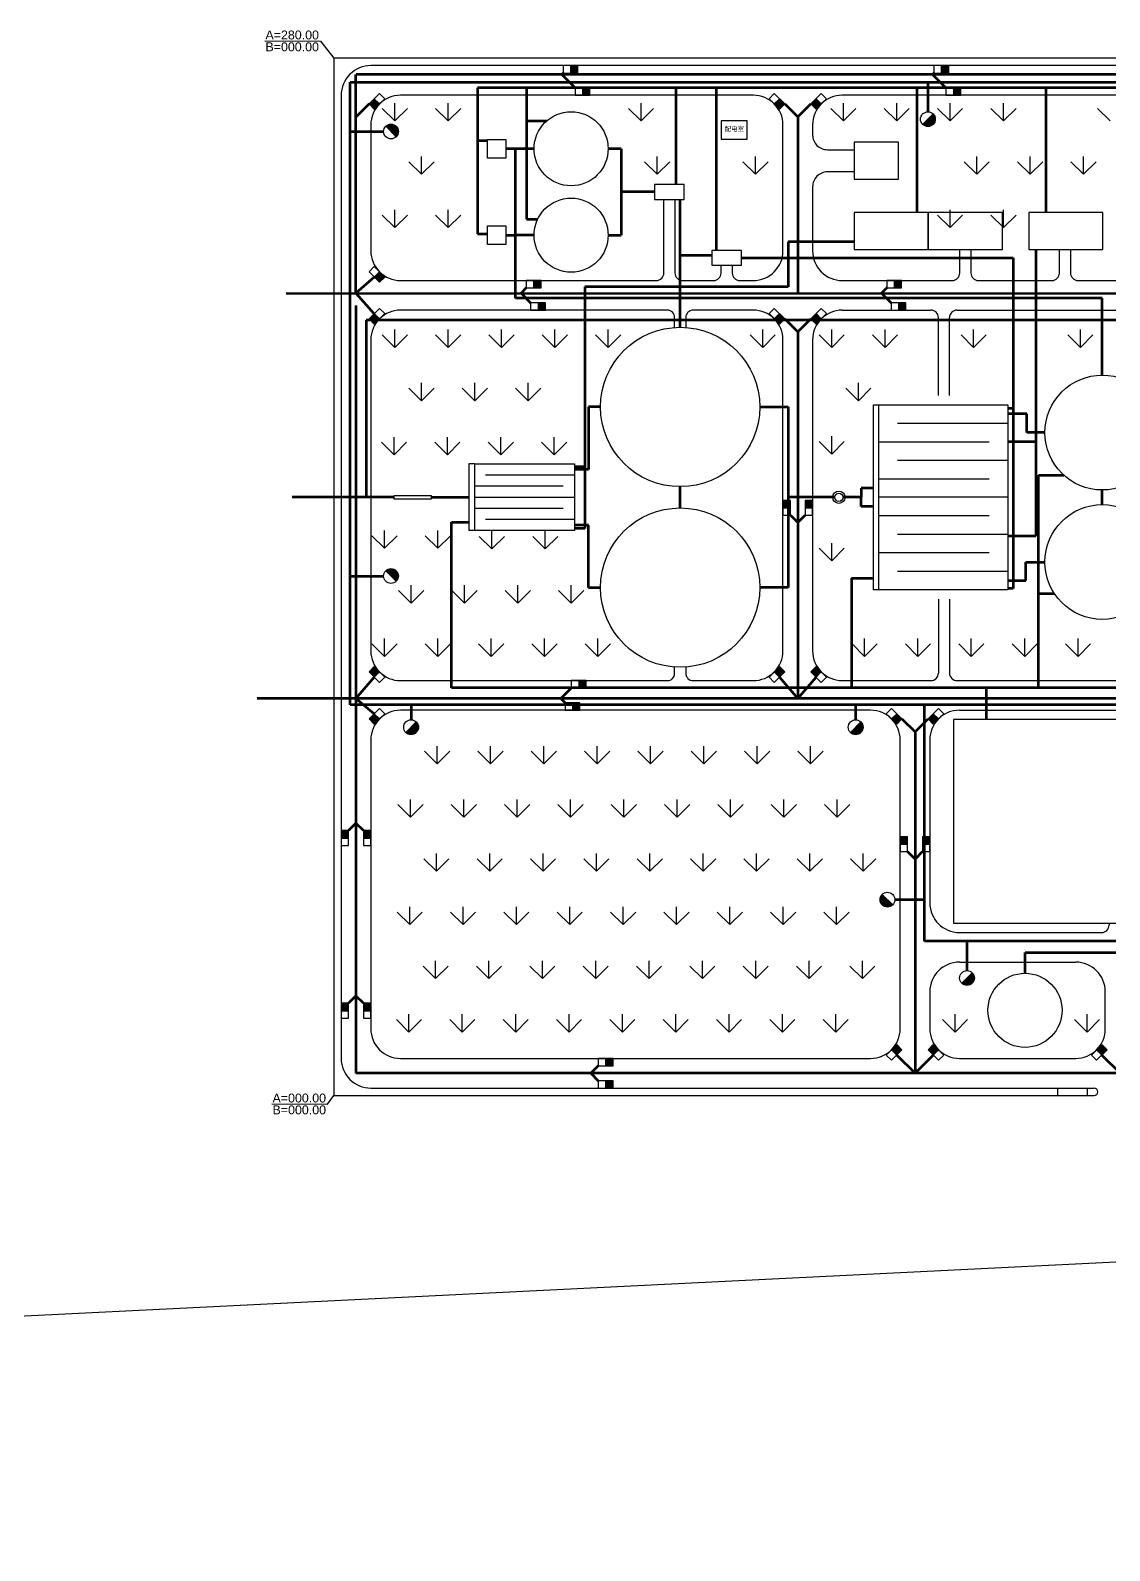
# Model space of a CAD drawing. Header units: millimetres. Extents: x 210832 to 1443773, y 126806 to 1026245.
# Drawn here: x 212459 to 212750.3, y 128105.7 to 128516.1 of the extents above; entities that cross this region are included whole.
import ezdxf
from ezdxf.lldxf.tags import DXFTag

# ---------------------------------------------------------------- set-up
doc = ezdxf.new("R2010")
doc.units = ezdxf.units.MM
doc.header["$LTSCALE"] = 500
for name, color, linetype, lineweight in [('加氯管', 6, 'Cl_LINE', 60), ('厂区污水管', 141, 'CW_LINE', 60), ('厂区给水管', 60, 'G_LINE', 60), ('回流污泥管', 241, 'HN_LINE', 60), ('构筑物', 7, 'Continuous', 30), ('污水管', 2, 'W_LINE', 60), ('污泥管', 40, 'WN_LINE', 60), ('空气管', 5, 'K_LINE', 60), ('超越管', 94, 'CY_LINE', 60), ('雨水管', 20, 'Y_LINE', 60)]:
    doc.layers.add(name, color=color, linetype=linetype, lineweight=lineweight)
for name, color, linetype in [('标注', 3, 'Continuous'), ('草地', 7, 'Continuous'), ('道路', 200, 'Continuous')]:
    doc.layers.add(name, color=color, linetype=linetype)
doc.styles.get("Standard").update_dxf_attribs({"font": 'arial.ttf'})
tags = doc.linetypes.add('Cl_LINE', pattern='A,12.7,-5.08,["Cl",Standard,S=2.54,R=0,X=-2.54,Y=-1.27],-6.35', length=24.13).pattern_tags.tags
tags[6] = DXFTag(74, 10)
tags = doc.linetypes.add('CW_LINE', pattern='A,12.7,-5.08,["CW",Standard,S=2.54,R=0,X=-2.54,Y=-1.27],-6.35', length=24.13).pattern_tags.tags
tags[6] = DXFTag(74, 10)
tags = doc.linetypes.add('CY_LINE', pattern='A,12.7,-5.08,["CY",Standard,S=2.54,R=0,X=-2.54,Y=-1.27],-6.35', length=24.13).pattern_tags.tags
tags[6] = DXFTag(74, 10)
tags = doc.linetypes.add('G_LINE', pattern='A,12.7,-5.08,["G",Standard,S=2.54,R=0,X=-2.54,Y=-1.27],-6.35', length=24.13).pattern_tags.tags
tags[6] = DXFTag(74, 10)
tags = doc.linetypes.add('HN_LINE', pattern='A,12.7,-5.08,["HN",Standard,S=2.54,R=0,X=-2.54,Y=-1.27],-6.35', length=24.13).pattern_tags.tags
tags[6] = DXFTag(74, 10)
tags = doc.linetypes.add('K_LINE', pattern='A,12.7,-5.08,["K",Standard,S=2.54,R=0,X=-2.54,Y=-1.27],-6.35', length=24.13).pattern_tags.tags
tags[6] = DXFTag(74, 10)
tags = doc.linetypes.add('W_LINE', pattern='A,12.7,-5.08,["W",Standard,S=2.54,R=0,X=-2.54,Y=-1.27],-6.35', length=24.13).pattern_tags.tags
tags[6] = DXFTag(74, 10)
tags = doc.linetypes.add('WN_LINE', pattern='A,12.7,-5.08,["WN",Standard,S=2.54,R=0,X=-2.54,Y=-1.27],-6.35', length=24.13).pattern_tags.tags
tags[6] = DXFTag(74, 10)
tags = doc.linetypes.add('Y_LINE', pattern='A,12.7,-5.08,["Y",Standard,S=2.54,R=0,X=-2.54,Y=-1.27],-6.35', length=24.13).pattern_tags.tags
tags[6] = DXFTag(74, 10)
doc.dimstyles.new('ISO-25', dxfattribs={"dimtxt": 2.5, "dimasz": 2.5, "dimexe": 1.25, "dimexo": 0.625, "dimtad": 1, "dimtxsty": 'Standard', "dimcen": 2.5, "dimadec": 0, "dimazin": 0, "dimtfac": 1, "dimtmove": 0, "dimatfit": 3, "dimfxl": 1, "dimarcsym": 0})

msp = doc.modelspace()

# ---------------------------------------------------------------- hatches: boundary and pattern name
h = msp.add_hatch(color=4)
h.dxf.hatch_style = 1
h.paths.add_polyline_path([(212604.78, 128504.59), (212606.78, 128504.59), (212606.78, 128506.59), (212604.78, 128506.59)])
h = msp.add_hatch(color=4)
h.dxf.hatch_style = 1
h.paths.add_polyline_path([(212704.88, 128504.59), (212706.88, 128504.59), (212706.88, 128506.59), (212704.88, 128506.59)])
h = msp.add_hatch(color=4)
h.dxf.hatch_style = 1
h.paths.add_polyline_path([(212608.06, 128498.59), (212610.06, 128498.59), (212610.06, 128500.59), (212608.06, 128500.59)])
h = msp.add_hatch(color=4)
h.dxf.hatch_style = 1
h.paths.add_polyline_path([(212708.15, 128498.59), (212710.15, 128498.59), (212710.15, 128500.59), (212708.15, 128500.59)])
h = msp.add_hatch(color=4)
h.dxf.hatch_style = 1
h.paths.add_polyline_path([(212551.83, 128497.66), (212550.42, 128496.25), (212551.83, 128494.83), (212553.25, 128496.25)])
h = msp.add_hatch(color=4)
h.dxf.hatch_style = 1
h.paths.add_polyline_path([(212659.81, 128496.25), (212661.22, 128494.83), (212662.63, 128496.25), (212661.22, 128497.66)])
h = msp.add_hatch(color=4)
h.dxf.hatch_style = 1
h.paths.add_polyline_path([(212671.08, 128497.66), (212669.66, 128496.25), (212671.08, 128494.83), (212672.49, 128496.25)])
at = {"true_color": 0x58ba48}
h = msp.add_hatch(color=85, dxfattribs=at)
h.dxf.hatch_style = 1
h.paths.add_polyline_path([(212557.75, 128487.39, 0.198912), (212558.34, 128488.81, 0.668179), (212554.92, 128490.22)])
h = msp.add_hatch(color=85, dxfattribs=at)
h.dxf.hatch_style = 1
h.paths.add_polyline_path([(212699.85, 128490.72, 0.668179), (212703.27, 128492.14, 0.198912), (212702.68, 128493.55)])
h = msp.add_hatch(color=4)
h.dxf.hatch_style = 1
h.paths.add_polyline_path([(212551.83, 128449.52), (212553.25, 128448.1), (212554.66, 128449.52), (212553.25, 128450.93)])
h = msp.add_hatch(color=4)
h.dxf.hatch_style = 1
h.paths.add_polyline_path([(212594.85, 128446.59), (212596.85, 128446.59), (212596.85, 128448.59), (212594.85, 128448.59)])
h = msp.add_hatch(color=4)
h.dxf.hatch_style = 1
h.paths.add_polyline_path([(212692.14, 128446.59), (212694.14, 128446.59), (212694.14, 128448.59), (212692.14, 128448.59)])
h = msp.add_hatch(color=4)
h.dxf.hatch_style = 1
h.paths.add_polyline_path([(212596.03, 128440.59), (212598.03, 128440.59), (212598.03, 128442.59), (212596.03, 128442.59)])
h = msp.add_hatch(color=4)
h.dxf.hatch_style = 1
h.paths.add_polyline_path([(212693.31, 128440.59), (212695.31, 128440.59), (212695.31, 128442.59), (212693.31, 128442.59)])
h = msp.add_hatch(color=4)
h.dxf.hatch_style = 1
h.paths.add_polyline_path([(212551.83, 128439.66), (212550.42, 128438.25), (212551.83, 128436.83), (212553.25, 128438.25)])
h = msp.add_hatch(color=4)
h.dxf.hatch_style = 1
h.paths.add_polyline_path([(212659.81, 128438.25), (212661.22, 128436.83), (212662.63, 128438.25), (212661.22, 128439.66)])
h = msp.add_hatch(color=4)
h.dxf.hatch_style = 1
h.paths.add_polyline_path([(212671.08, 128439.66), (212669.66, 128438.25), (212671.08, 128436.83), (212672.49, 128438.25)])
h = msp.add_hatch(color=4)
h.dxf.hatch_style = 1
h.paths.add_polyline_path([(212664.15, 128387.24), (212664.15, 128389.24), (212662.15, 128389.24), (212662.15, 128387.24)])
h = msp.add_hatch(color=4)
h.dxf.hatch_style = 1
h.paths.add_polyline_path([(212670.15, 128387.24), (212670.15, 128389.24), (212668.15, 128389.24), (212668.15, 128387.24)])
h = msp.add_hatch(color=85, dxfattribs=at)
h.dxf.hatch_style = 1
h.paths.add_polyline_path([(212557.75, 128367.39, 0.198912), (212558.34, 128368.81, 0.668179), (212554.92, 128370.22)])
h = msp.add_hatch(color=4)
h.dxf.hatch_style = 1
h.paths.add_polyline_path([(212553.25, 128342.93), (212551.83, 128344.35), (212550.42, 128342.93), (212551.83, 128341.52)])
h = msp.add_hatch(color=4)
h.dxf.hatch_style = 1
h.paths.add_polyline_path([(212661.22, 128341.52), (212662.63, 128342.93), (212661.22, 128344.35), (212659.81, 128342.93)])
h = msp.add_hatch(color=4)
h.dxf.hatch_style = 1
h.paths.add_polyline_path([(212672.49, 128342.93), (212671.08, 128344.35), (212669.66, 128342.93), (212671.08, 128341.52)])
h = msp.add_hatch(color=4)
h.dxf.hatch_style = 1
h.paths.add_polyline_path([(212607.02, 128338.59), (212609.02, 128338.59), (212609.02, 128340.59), (212607.02, 128340.59)])
h = msp.add_hatch(color=4)
h.dxf.hatch_style = 1
h.paths.add_polyline_path([(212551.83, 128331.66), (212550.42, 128330.25), (212551.83, 128328.83), (212553.25, 128330.25)])
h = msp.add_hatch(color=4)
h.dxf.hatch_style = 1
h.paths.add_polyline_path([(212605.34, 128332.59), (212607.34, 128332.59), (212607.34, 128334.59), (212605.34, 128334.59)])
h = msp.add_hatch(color=4)
h.dxf.hatch_style = 1
h.paths.add_polyline_path([(212691.44, 128330.25), (212692.86, 128328.83), (212694.27, 128330.25), (212692.86, 128331.66)])
h = msp.add_hatch(color=4)
h.dxf.hatch_style = 1
h.paths.add_polyline_path([(212702.72, 128331.66), (212701.3, 128330.25), (212702.72, 128328.83), (212704.13, 128330.25)])
h = msp.add_hatch(color=85, dxfattribs=at)
h.dxf.hatch_style = 1
h.paths.add_polyline_path([(212560.35, 128326.6, 0.668179), (212563.77, 128328.01, 0.198912), (212563.18, 128329.43)])
h = msp.add_hatch(color=85, dxfattribs=at)
h.dxf.hatch_style = 1
h.paths.add_polyline_path([(212680.35, 128326.6, 0.668179), (212683.77, 128328.01, 0.198912), (212683.18, 128329.43)])
h = msp.add_hatch(color=4)
h.dxf.hatch_style = 1
h.paths.add_polyline_path([(212544.9, 128298.09), (212544.9, 128300.09), (212542.9, 128300.09), (212542.9, 128298.09)])
h = msp.add_hatch(color=4)
h.dxf.hatch_style = 1
h.paths.add_polyline_path([(212550.9, 128298.09), (212550.9, 128300.09), (212548.9, 128300.09), (212548.9, 128298.09)])
h = msp.add_hatch(color=4)
h.dxf.hatch_style = 1
h.paths.add_polyline_path([(212695.79, 128296.42), (212695.79, 128298.42), (212693.79, 128298.42), (212693.79, 128296.42)])
h = msp.add_hatch(color=4)
h.dxf.hatch_style = 1
h.paths.add_polyline_path([(212701.79, 128296.42), (212701.79, 128298.42), (212699.79, 128298.42), (212699.79, 128296.42)])
h = msp.add_hatch(color=85, dxfattribs=at)
h.dxf.hatch_style = 1
h.paths.add_polyline_path([(212688.94, 128282.87, 0.198912), (212688.35, 128281.45, 0.668179), (212691.77, 128280.04)])
h = msp.add_hatch(color=85, dxfattribs=at)
h.dxf.hatch_style = 1
h.paths.add_polyline_path([(212710.4, 128258.87, 0.668179), (212713.82, 128260.29, 0.198912), (212713.23, 128261.7)])
h = msp.add_hatch(color=4)
h.dxf.hatch_style = 1
h.paths.add_polyline_path([(212544.9, 128251.48), (212544.9, 128253.48), (212542.9, 128253.48), (212542.9, 128251.48)])
h = msp.add_hatch(color=4)
h.dxf.hatch_style = 1
h.paths.add_polyline_path([(212550.9, 128251.48), (212550.9, 128253.48), (212548.9, 128253.48), (212548.9, 128251.48)])
h = msp.add_hatch(color=4)
h.dxf.hatch_style = 1
h.paths.add_polyline_path([(212692.86, 128239.52), (212694.27, 128240.93), (212692.86, 128242.35), (212691.44, 128240.93)])
h = msp.add_hatch(color=4)
h.dxf.hatch_style = 1
h.paths.add_polyline_path([(212704.13, 128240.93), (212702.72, 128242.35), (212701.3, 128240.93), (212702.72, 128239.52)])
h = msp.add_hatch(color=4)
h.dxf.hatch_style = 1
h.paths.add_polyline_path([(212748.23, 128239.52), (212749.65, 128240.93), (212748.23, 128242.35), (212746.82, 128240.93)])
h = msp.add_hatch(color=4)
h.dxf.hatch_style = 1
h.paths.add_polyline_path([(212614.29, 128236.59), (212616.29, 128236.59), (212616.29, 128238.59), (212614.29, 128238.59)])
h = msp.add_hatch(color=4)
h.dxf.hatch_style = 1
h.paths.add_polyline_path([(212614.29, 128230.59), (212616.29, 128230.59), (212616.29, 128232.59), (212614.29, 128232.59)])

# ---------------------------------------------------------------- linework, layer by layer
at = {"color": 4}
for p, q in [((212604.78, 128506.59), (212604.78, 128504.59)), ((212704.88, 128506.59), (212704.88, 128504.59)), ((212608.06, 128500.59), (212608.06, 128498.59)), ((212708.15, 128500.59), (212708.15, 128498.59)), ((212553.25, 128496.25), (212551.83, 128497.66)), ((212661.22, 128497.66), (212659.81, 128496.25)), ((212672.49, 128496.25), (212671.08, 128497.66)), ((212553.25, 128450.93), (212551.83, 128449.52)), ((212594.85, 128448.59), (212594.85, 128446.59)), ((212692.14, 128448.59), (212692.14, 128446.59)), ((212596.03, 128442.59), (212596.03, 128440.59)), ((212693.31, 128442.59), (212693.31, 128440.59)), ((212553.25, 128438.25), (212551.83, 128439.66)), ((212661.22, 128439.66), (212659.81, 128438.25)), ((212672.49, 128438.25), (212671.08, 128439.66)), ((212662.15, 128387.24), (212664.15, 128387.24)), ((212668.15, 128387.24), (212670.15, 128387.24)), ((212551.83, 128341.52), (212553.25, 128342.93)), ((212607.02, 128340.59), (212607.02, 128338.59)), ((212659.81, 128342.93), (212661.22, 128341.52)), ((212671.08, 128341.52), (212672.49, 128342.93)), ((212553.25, 128330.25), (212551.83, 128331.66)), ((212605.34, 128334.59), (212605.34, 128332.59)), ((212692.86, 128331.66), (212691.44, 128330.25)), ((212704.13, 128330.25), (212702.72, 128331.66)), ((212542.9, 128298.09), (212544.9, 128298.09)), ((212548.9, 128298.09), (212550.9, 128298.09)), ((212693.79, 128296.42), (212695.79, 128296.42)), ((212699.79, 128296.42), (212701.79, 128296.42)), ((212542.9, 128251.48), (212544.9, 128251.48)), ((212548.9, 128251.48), (212550.9, 128251.48)), ((212691.44, 128240.93), (212692.86, 128239.52)), ((212702.72, 128239.52), (212704.13, 128240.93)), ((212746.82, 128240.93), (212748.23, 128239.52)), ((212614.29, 128238.59), (212614.29, 128236.59)), ((212614.29, 128232.59), (212614.29, 128230.59))]:
    msp.add_line(p, q, dxfattribs=at)
for p, q in [((212699.85, 128490.72), (212702.68, 128493.55)), ((212557.75, 128487.39), (212554.92, 128490.22)), ((212557.75, 128367.39), (212554.92, 128370.22)), ((212560.35, 128326.6), (212563.18, 128329.43)), ((212680.35, 128326.6), (212683.18, 128329.43)), ((212688.94, 128282.87), (212691.77, 128280.04)), ((212710.4, 128258.87), (212713.23, 128261.7)), ((212736.26, 128230.59), (212736.26, 128228.59)), ((212744.26, 128230.59), (212744.26, 128228.59))]:
    msp.add_line(p, q)
for points in [[(212860.9, 128228.59), (212860.9, 128508.59), (212540.9, 128508.59), (212540.9, 128228.59)], [(212540.9, 128361.59), (212540.9, 128228.59), (212746.16, 128228.59)]]:
    msp.add_lwpolyline(points)
for points in [[(212602.78, 128504.59), (212606.78, 128504.59), (212606.78, 128506.59), (212602.78, 128506.59)], [(212702.88, 128504.59), (212706.88, 128504.59), (212706.88, 128506.59), (212702.88, 128506.59)], [(212553.25, 128499.07), (212550.42, 128496.25), (212551.83, 128494.83), (212554.66, 128497.66)], [(212606.06, 128498.59), (212610.06, 128498.59), (212610.06, 128500.59), (212606.06, 128500.59)], [(212658.39, 128497.66), (212661.22, 128494.83), (212662.63, 128496.25), (212659.81, 128499.07)], [(212672.49, 128499.07), (212669.66, 128496.25), (212671.08, 128494.83), (212673.91, 128497.66)], [(212706.15, 128498.59), (212710.15, 128498.59), (212710.15, 128500.59), (212706.15, 128500.59)], [(212550.42, 128450.93), (212553.25, 128448.1), (212554.66, 128449.52), (212551.83, 128452.35)], [(212592.85, 128446.59), (212596.85, 128446.59), (212596.85, 128448.59), (212592.85, 128448.59)], [(212690.14, 128446.59), (212694.14, 128446.59), (212694.14, 128448.59), (212690.14, 128448.59)], [(212594.03, 128440.59), (212598.03, 128440.59), (212598.03, 128442.59), (212594.03, 128442.59)], [(212691.31, 128440.59), (212695.31, 128440.59), (212695.31, 128442.59), (212691.31, 128442.59)], [(212553.25, 128441.07), (212550.42, 128438.25), (212551.83, 128436.83), (212554.66, 128439.66)], [(212658.39, 128439.66), (212661.22, 128436.83), (212662.63, 128438.25), (212659.81, 128441.07)], [(212672.49, 128441.07), (212669.66, 128438.25), (212671.08, 128436.83), (212673.91, 128439.66)], [(212664.15, 128385.24), (212664.15, 128389.24), (212662.15, 128389.24), (212662.15, 128385.24)], [(212670.15, 128385.24), (212670.15, 128389.24), (212668.15, 128389.24), (212668.15, 128385.24)], [(212554.66, 128341.52), (212551.83, 128344.35), (212550.42, 128342.93), (212553.25, 128340.1)], [(212659.81, 128340.1), (212662.63, 128342.93), (212661.22, 128344.35), (212658.39, 128341.52)], [(212673.91, 128341.52), (212671.08, 128344.35), (212669.66, 128342.93), (212672.49, 128340.1)], [(212605.02, 128338.59), (212609.02, 128338.59), (212609.02, 128340.59), (212605.02, 128340.59)], [(212553.25, 128333.07), (212550.42, 128330.25), (212551.83, 128328.83), (212554.66, 128331.66)], [(212603.34, 128332.59), (212607.34, 128332.59), (212607.34, 128334.59), (212603.34, 128334.59)], [(212690.03, 128331.66), (212692.86, 128328.83), (212694.27, 128330.25), (212691.44, 128333.07)], [(212704.13, 128333.07), (212701.3, 128330.25), (212702.72, 128328.83), (212705.54, 128331.66)], [(212544.9, 128296.09), (212544.9, 128300.09), (212542.9, 128300.09), (212542.9, 128296.09)], [(212550.9, 128296.09), (212550.9, 128300.09), (212548.9, 128300.09), (212548.9, 128296.09)], [(212695.79, 128294.42), (212695.79, 128298.42), (212693.79, 128298.42), (212693.79, 128294.42)], [(212701.79, 128294.42), (212701.79, 128298.42), (212699.79, 128298.42), (212699.79, 128294.42)], [(212544.9, 128249.48), (212544.9, 128253.48), (212542.9, 128253.48), (212542.9, 128249.48)], [(212550.9, 128249.48), (212550.9, 128253.48), (212548.9, 128253.48), (212548.9, 128249.48)], [(212691.44, 128238.1), (212694.27, 128240.93), (212692.86, 128242.35), (212690.03, 128239.52)], [(212705.54, 128239.52), (212702.72, 128242.35), (212701.3, 128240.93), (212704.13, 128238.1)], [(212746.82, 128238.1), (212749.65, 128240.93), (212748.23, 128242.35), (212745.41, 128239.52)], [(212612.29, 128236.59), (212616.29, 128236.59), (212616.29, 128238.59), (212612.29, 128238.59)], [(212612.29, 128230.59), (212616.29, 128230.59), (212616.29, 128232.59), (212612.29, 128232.59)]]:
    msp.add_lwpolyline(points, close=True, dxfattribs=at)
for centre in [(212556.34, 128488.81), (212701.27, 128492.14), (212556.34, 128368.81), (212561.77, 128328.01), (212681.77, 128328.01), (212690.35, 128281.45), (212711.82, 128260.29)]:
    msp.add_circle(centre, 2)
msp.add_arc((212746.16, 128229.59), 1, 270, 90)
at = {"layer": '加氯管'}
for p, q in [((212681.37, 128459.04), (212663.57, 128459.04)), ((212663.57, 128459.04), (212663.57, 128446.89)), ((212663.57, 128446.89), (212608.65, 128446.89)), ((212608.65, 128446.89), (212608.65, 128381.69)), ((212605.85, 128398.34), (212608.65, 128398.34)), ((212608.65, 128381.69), (212605.85, 128381.69))]:
    msp.add_line(p, q, dxfattribs=at)
at = {"layer": '厂区污水管'}
for p, q in [((212854.23, 128500.61), (212579.67, 128500.61)), ((212579.67, 128500.61), (212579.67, 128461.19)), ((212592.95, 128500.61), (212592.95, 128465.13)), ((212633.34, 128474.49), (212633.34, 128500.61)), ((212644.18, 128456.69), (212644.18, 128500.61)), ((212698.35, 128466.99), (212698.35, 128500.61)), ((212733.16, 128466.99), (212733.16, 128500.61)), ((212592.95, 128491.7), (212598.41, 128491.7)), ((212579.67, 128486.35), (212582.38, 128486.35)), ((212592.95, 128465.13), (212595.94, 128465.13)), ((212579.67, 128461.19), (212582.38, 128461.19)), ((212731.11, 128338.6), (212731.11, 128396.07)), ((212731.11, 128396.07), (212737.92, 128396.07)), ((212572.68, 128338.6), (212572.68, 128383.37)), ((212572.68, 128383.37), (212577.35, 128383.37)), ((212680.69, 128368.21), (212686.55, 128368.21)), ((212680.69, 128368.21), (212680.69, 128338.6)), ((212731.11, 128364.1), (212735.38, 128364.1)), ((212854.23, 128338.6), (212572.68, 128338.6)), ((212717.06, 128330.09), (212717.06, 128338.6)), ((212727.48, 128261.59), (212727.48, 128267.21)), ((212727.48, 128267.21), (212810.37, 128267.21))]:
    msp.add_line(p, q, dxfattribs=at)
at = {"layer": '厂区给水管'}
for p, q in [((212545.34, 128334.01), (212545.34, 128502.14)), ((212545.34, 128502.14), (212857.2, 128502.14)), ((212701.27, 128502.14), (212701.27, 128494.14)), ((212545.34, 128488.81), (212554.34, 128488.81)), ((212545.34, 128368.81), (212554.34, 128368.81)), ((212870.61, 128334.01), (212545.34, 128334.01)), ((212561.77, 128334.01), (212561.77, 128330.01)), ((212681.77, 128334.01), (212681.77, 128330.01)), ((212700.35, 128270.29), (212700.35, 128334.01)), ((212700.35, 128281.45), (212692.35, 128281.45)), ((212806.46, 128270.29), (212700.35, 128270.29)), ((212711.82, 128270.29), (212711.82, 128262.29))]:
    msp.add_line(p, q, dxfattribs=at)
at = {"layer": '回流污泥管'}
for p, q in [((212642.95, 128455.34), (212634.41, 128455.34)), ((212650.95, 128454.69), (212724.25, 128454.69)), ((212724.25, 128454.69), (212724.25, 128448.59)), ((212724.25, 128448.59), (212724.25, 128365.49)), ((212722.85, 128414.11), (212724.25, 128414.11)), ((212724.25, 128365.49), (212722.85, 128365.49))]:
    msp.add_line(p, q, dxfattribs=at)
at = {"layer": '构筑物'}
for p, q in [((212582.38, 128481.65), (212582.38, 128486.65)), ((212582.38, 128486.65), (212587.38, 128486.65)), ((212587.38, 128486.65), (212587.38, 128481.65)), ((212587.38, 128481.65), (212582.38, 128481.65)), ((212748.5, 128466.99), (212728.5, 128466.99)), ((212728.5, 128466.99), (212728.5, 128456.99)), ((212748.5, 128456.99), (212748.5, 128466.99)), ((212582.38, 128458.33), (212582.38, 128463.33)), ((212582.38, 128463.33), (212587.38, 128463.33)), ((212587.38, 128463.33), (212587.38, 128458.33)), ((212587.38, 128458.33), (212582.38, 128458.33)), ((212728.5, 128456.99), (212748.5, 128456.99)), ((212686.55, 128415.07), (212722.85, 128415.07)), ((212686.55, 128390.07), (212686.55, 128415.07)), ((212688.05, 128390.07), (212688.05, 128415.07)), ((212722.85, 128415.07), (212722.85, 128390.07)), ((212693.05, 128410.07), (212722.85, 128410.07)), ((212688.05, 128405.07), (212717.85, 128405.07)), ((212578.85, 128399.07), (212577.35, 128399.07)), ((212577.35, 128399.07), (212577.35, 128390.07)), ((212578.85, 128399.07), (212605.85, 128399.07)), ((212578.85, 128399.07), (212578.85, 128390.07)), ((212605.85, 128399.07), (212605.85, 128390.07)), ((212693.05, 128400.07), (212722.85, 128400.07)), ((212602.85, 128393.07), (212578.85, 128393.07)), ((212605.85, 128396.07), (212581.85, 128396.07)), ((212688.05, 128395.07), (212717.85, 128395.07)), ((212577.35, 128390.07), (212577.35, 128381.07)), ((212578.85, 128390.07), (212605.85, 128390.07)), ((212578.85, 128390.07), (212605.85, 128390.07)), ((212578.85, 128390.07), (212578.85, 128381.07)), ((212605.85, 128390.07), (212605.85, 128381.07)), ((212686.55, 128365.07), (212686.55, 128390.07)), ((212688.05, 128365.07), (212688.05, 128390.07)), ((212722.85, 128390.07), (212688.05, 128390.07)), ((212722.85, 128390.07), (212688.05, 128390.07)), ((212722.85, 128390.07), (212722.85, 128365.07)), ((212602.85, 128387.07), (212578.85, 128387.07)), ((212605.85, 128384.07), (212581.85, 128384.07)), ((212717.85, 128385.07), (212688.05, 128385.07)), ((212605.85, 128381.07), (212577.35, 128381.07)), ((212722.85, 128380.07), (212693.05, 128380.07)), ((212717.85, 128375.07), (212688.05, 128375.07)), ((212722.85, 128370.07), (212693.05, 128370.07)), ((212722.85, 128365.07), (212686.55, 128365.07))]:
    msp.add_line(p, q, dxfattribs=at)
at = {"layer": '构筑物', "linetype": 'ByBlock'}
for p, q in [((212693.37, 128485.9), (212681.37, 128485.9)), ((212681.37, 128485.9), (212681.37, 128475.9)), ((212693.37, 128475.9), (212693.37, 128485.9)), ((212681.37, 128475.9), (212693.37, 128475.9)), ((212701.37, 128466.99), (212681.37, 128466.99)), ((212681.37, 128466.99), (212681.37, 128456.99)), ((212701.37, 128456.99), (212701.37, 128466.99)), ((212721.37, 128466.99), (212701.37, 128466.99)), ((212701.37, 128466.99), (212701.37, 128456.99)), ((212721.37, 128456.99), (212721.37, 128466.99)), ((212681.37, 128456.99), (212701.37, 128456.99)), ((212701.37, 128456.99), (212721.37, 128456.99))]:
    msp.add_line(p, q, dxfattribs=at)
at = {"layer": '构筑物'}
for points in [[(212645.51, 128486.71), (212652.51, 128486.71), (212652.51, 128491.71), (212645.51, 128491.71)], [(212627.5, 128470.49), (212635.5, 128470.49), (212635.5, 128474.49), (212627.5, 128474.49)], [(212642.95, 128452.69), (212650.95, 128452.69), (212650.95, 128456.69), (212642.95, 128456.69)], [(212567.19, 128389.57), (212557.19, 128389.57), (212557.19, 128390.57), (212567.19, 128390.57)], [(212708.16, 128275.09), (212798.16, 128275.09), (212798.16, 128330.09), (212708.16, 128330.09)]]:
    msp.add_lwpolyline(points, close=True, dxfattribs=at)
for centre, radius in [((212604.97, 128484.15), 10), ((212604.97, 128460.83), 10), ((212634.41, 128414.45), 21.5), ((212748.35, 128407.54), 15.5), ((212677.25, 128390.07), 1.65), ((212677.25, 128390.07), 1.1), ((212634.41, 128365.69), 21.5), ((212748.35, 128372.6), 15.5), ((212727.48, 128251.59), 10)]:
    msp.add_circle(centre, radius, dxfattribs=at)
at = {"layer": '标注'}
for p, q in [((212522.29, 128513.27), (212537.29, 128513.24)), ((212537.29, 128513.24), (212540.9, 128508.59)), ((212539.2, 128226.29), (212540.9, 128228.59)), ((212524.2, 128226.31), (212539.2, 128226.29))]:
    msp.add_line(p, q, dxfattribs=at)
at = {"layer": '污水管'}
for p, q in [((212612.91, 128414.45), (212609.64, 128414.45)), ((212609.64, 128414.45), (212609.64, 128397.57)), ((212655.91, 128414.45), (212663.55, 128414.45)), ((212663.55, 128414.45), (212663.55, 128390.07)), ((212727.95, 128412.57), (212722.85, 128412.57)), ((212727.95, 128407.54), (212727.95, 128412.57)), ((212732.85, 128407.54), (212727.95, 128407.54)), ((212609.64, 128397.57), (212605.85, 128397.57)), ((212683.23, 128392.57), (212683.23, 128390.07)), ((212686.55, 128392.57), (212683.23, 128392.57)), ((212557.19, 128390.07), (212529.69, 128390.07)), ((212567.19, 128390.07), (212577.35, 128390.07)), ((212676.15, 128390.07), (212663.55, 128390.07)), ((212663.55, 128390.07), (212663.55, 128365.69)), ((212683.23, 128390.07), (212678.35, 128390.07)), ((212683.23, 128390.07), (212678.35, 128390.07)), ((212683.23, 128387.57), (212683.23, 128390.07)), ((212686.55, 128387.57), (212683.23, 128387.57)), ((212609.64, 128382.57), (212605.85, 128382.57)), ((212609.64, 128365.69), (212609.64, 128382.57)), ((212727.74, 128367.57), (212727.74, 128372.6)), ((212727.74, 128372.6), (212732.85, 128372.6)), ((212609.64, 128365.69), (212612.91, 128365.69)), ((212663.55, 128365.69), (212655.91, 128365.69)), ((212722.85, 128367.57), (212727.74, 128367.57))]:
    msp.add_line(p, q, dxfattribs=at)
at = {"layer": '污泥管'}
for p, q in [((212589.98, 128484.15), (212587.38, 128484.15)), ((212589.98, 128443.85), (212589.98, 128484.15)), ((212594.97, 128484.15), (212589.98, 128484.15)), ((212618.51, 128484.15), (212614.97, 128484.15)), ((212618.51, 128484.15), (212618.51, 128460.83)), ((212627.5, 128472.49), (212618.51, 128472.49)), ((212634.41, 128435.95), (212634.41, 128470.49)), ((212587.38, 128460.83), (212589.98, 128460.83)), ((212594.97, 128460.83), (212589.98, 128460.83)), ((212614.97, 128460.83), (212618.51, 128460.83)), ((212748.35, 128443.85), (212589.98, 128443.85)), ((212748.35, 128423.04), (212748.35, 128443.85)), ((212634.41, 128387.19), (212634.41, 128392.95)), ((212748.35, 128388.1), (212748.35, 128392.04))]:
    msp.add_line(p, q, dxfattribs=at)
at = {"layer": '空气管'}
for p, q in [((212730.41, 128456.99), (212730.41, 128379.6)), ((212730.41, 128405.03), (212722.85, 128405.03)), ((212730.41, 128379.6), (212722.85, 128379.6))]:
    msp.add_line(p, q, dxfattribs=at)
at = {"layer": '草地'}
for p, q in [((212557.37, 128491.67), (212553.98, 128495.06)), ((212557.37, 128491.67), (212557.37, 128496.47)), ((212557.37, 128491.67), (212560.77, 128495.06)), ((212571.77, 128491.67), (212568.38, 128495.06)), ((212571.77, 128491.67), (212571.77, 128496.47)), ((212571.77, 128491.67), (212575.17, 128495.06)), ((212623.84, 128491.67), (212620.45, 128495.06)), ((212623.84, 128491.67), (212623.84, 128496.47)), ((212623.84, 128491.67), (212627.24, 128495.06)), ((212678.46, 128491.67), (212675.07, 128495.06)), ((212678.46, 128491.67), (212678.46, 128496.47)), ((212678.46, 128491.67), (212681.85, 128495.06)), ((212692.86, 128491.67), (212689.47, 128495.06)), ((212692.86, 128491.67), (212692.86, 128496.47)), ((212692.86, 128491.67), (212696.25, 128495.06)), ((212707.26, 128491.67), (212703.87, 128495.06)), ((212707.26, 128491.67), (212707.26, 128496.47)), ((212707.26, 128491.67), (212710.65, 128495.06)), ((212721.66, 128491.67), (212718.27, 128495.06)), ((212721.66, 128491.67), (212721.66, 128496.47)), ((212721.66, 128491.67), (212725.05, 128495.06)), ((212750.46, 128491.67), (212747.07, 128495.06)), ((212564.57, 128477.27), (212561.18, 128480.66)), ((212564.57, 128477.27), (212564.57, 128482.07)), ((212564.57, 128477.27), (212567.97, 128480.66)), ((212628.18, 128477.27), (212624.79, 128480.66)), ((212628.18, 128477.27), (212628.18, 128482.07)), ((212628.18, 128477.27), (212631.58, 128480.66)), ((212654.73, 128477.27), (212651.34, 128480.66)), ((212654.73, 128477.27), (212654.73, 128482.07)), ((212654.73, 128477.27), (212658.13, 128480.66)), ((212714.46, 128477.27), (212711.07, 128480.66)), ((212714.46, 128477.27), (212714.46, 128482.07)), ((212714.46, 128477.27), (212717.85, 128480.66)), ((212728.86, 128477.27), (212725.47, 128480.66)), ((212728.86, 128477.27), (212728.86, 128482.07)), ((212728.86, 128477.27), (212732.25, 128480.66)), ((212743.26, 128477.27), (212739.87, 128480.66)), ((212743.26, 128477.27), (212743.26, 128482.07)), ((212743.26, 128477.27), (212746.65, 128480.66)), ((212557.37, 128462.87), (212553.98, 128466.26)), ((212557.37, 128462.87), (212557.37, 128467.67)), ((212557.37, 128462.87), (212560.77, 128466.26)), ((212571.77, 128462.87), (212568.38, 128466.26)), ((212571.77, 128462.87), (212571.77, 128467.67)), ((212571.77, 128462.87), (212575.17, 128466.26)), ((212707.26, 128462.87), (212703.87, 128466.26)), ((212707.26, 128462.87), (212707.26, 128467.67)), ((212707.26, 128462.87), (212710.65, 128466.26)), ((212721.66, 128462.87), (212718.27, 128466.26)), ((212721.66, 128462.87), (212721.66, 128467.67)), ((212721.66, 128462.87), (212725.05, 128466.26)), ((212557.37, 128430.53), (212553.98, 128433.93)), ((212557.37, 128430.53), (212557.37, 128435.33)), ((212557.37, 128430.53), (212560.77, 128433.93)), ((212571.77, 128430.53), (212568.38, 128433.93)), ((212571.77, 128430.53), (212571.77, 128435.33)), ((212571.77, 128430.53), (212575.17, 128433.93)), ((212586.17, 128430.53), (212582.78, 128433.93)), ((212586.17, 128430.53), (212586.17, 128435.33)), ((212586.17, 128430.53), (212589.57, 128433.93)), ((212600.57, 128430.53), (212597.18, 128433.93)), ((212600.57, 128430.53), (212600.57, 128435.33)), ((212600.57, 128430.53), (212603.97, 128433.93)), ((212614.97, 128430.53), (212611.58, 128433.93)), ((212614.97, 128430.53), (212614.97, 128435.33)), ((212614.97, 128430.53), (212618.37, 128433.93)), ((212656.69, 128430.53), (212653.29, 128433.93)), ((212656.69, 128430.53), (212656.69, 128435.33)), ((212656.69, 128430.53), (212660.08, 128433.93)), ((212675.31, 128430.53), (212671.91, 128433.93)), ((212675.31, 128430.53), (212675.31, 128435.33)), ((212675.31, 128430.53), (212678.7, 128433.93)), ((212689.71, 128430.53), (212686.31, 128433.93)), ((212689.71, 128430.53), (212689.71, 128435.33)), ((212689.71, 128430.53), (212693.1, 128433.93)), ((212713.62, 128430.53), (212710.23, 128433.93)), ((212713.62, 128430.53), (212713.62, 128435.33)), ((212713.62, 128430.53), (212717.02, 128433.93)), ((212742.42, 128430.53), (212739.03, 128433.93)), ((212742.42, 128430.53), (212742.42, 128435.33)), ((212742.42, 128430.53), (212745.82, 128433.93)), ((212564.57, 128416.13), (212561.18, 128419.53)), ((212564.57, 128416.13), (212564.57, 128420.93)), ((212564.57, 128416.13), (212567.97, 128419.53)), ((212578.97, 128416.13), (212575.58, 128419.53)), ((212578.97, 128416.13), (212578.97, 128420.93)), ((212578.97, 128416.13), (212582.37, 128419.53)), ((212593.37, 128416.13), (212589.98, 128419.53)), ((212593.37, 128416.13), (212593.37, 128420.93)), ((212593.37, 128416.13), (212596.77, 128419.53)), ((212682.51, 128416.13), (212679.11, 128419.53)), ((212682.51, 128416.13), (212682.51, 128420.93)), ((212682.51, 128416.13), (212685.9, 128419.53)), ((212557.18, 128401.54), (212553.78, 128404.93)), ((212557.18, 128401.54), (212557.18, 128406.34)), ((212557.18, 128401.54), (212560.57, 128404.93)), ((212571.58, 128401.54), (212568.18, 128404.93)), ((212571.58, 128401.54), (212571.58, 128406.34)), ((212571.58, 128401.54), (212574.97, 128404.93)), ((212585.98, 128401.54), (212582.58, 128404.93)), ((212585.98, 128401.54), (212585.98, 128406.34)), ((212585.98, 128401.54), (212589.37, 128404.93)), ((212600.38, 128401.54), (212596.98, 128404.93)), ((212600.38, 128401.54), (212600.38, 128406.34)), ((212600.38, 128401.54), (212603.77, 128404.93)), ((212675.31, 128401.73), (212671.91, 128405.13)), ((212675.31, 128401.73), (212675.31, 128406.53)), ((212675.31, 128401.73), (212678.7, 128405.13)), ((212554.59, 128376.32), (212554.59, 128381.12)), ((212568.99, 128376.32), (212568.99, 128381.12)), ((212583.58, 128376.12), (212583.58, 128380.92)), ((212597.98, 128376.12), (212597.98, 128380.92)), ((212554.59, 128376.32), (212551.19, 128379.71)), ((212554.59, 128376.32), (212557.98, 128379.71)), ((212568.99, 128376.32), (212565.59, 128379.71)), ((212568.99, 128376.32), (212572.38, 128379.71)), ((212583.58, 128376.12), (212580.19, 128379.51)), ((212583.58, 128376.12), (212586.98, 128379.51)), ((212597.98, 128376.12), (212594.59, 128379.51)), ((212597.98, 128376.12), (212601.38, 128379.51)), ((212675.31, 128372.93), (212671.91, 128376.33)), ((212675.31, 128372.93), (212675.31, 128377.73)), ((212675.31, 128372.93), (212678.7, 128376.33)), ((212561.79, 128361.52), (212558.39, 128364.92)), ((212561.79, 128361.52), (212561.79, 128366.32)), ((212561.79, 128361.52), (212565.18, 128364.92)), ((212576.19, 128361.52), (212572.79, 128364.92)), ((212576.19, 128361.52), (212576.19, 128366.32)), ((212576.19, 128361.52), (212579.58, 128364.92)), ((212590.59, 128361.52), (212587.19, 128364.92)), ((212590.59, 128361.52), (212590.59, 128366.32)), ((212590.59, 128361.52), (212593.98, 128364.92)), ((212604.99, 128361.52), (212601.59, 128364.92)), ((212604.99, 128361.52), (212604.99, 128366.32)), ((212604.99, 128361.52), (212608.38, 128364.92)), ((212554.59, 128347.12), (212554.59, 128351.92)), ((212568.99, 128347.12), (212568.99, 128351.92)), ((212583.39, 128347.12), (212583.39, 128351.92)), ((212597.79, 128347.12), (212597.79, 128351.92)), ((212612.19, 128347.12), (212612.19, 128351.92)), ((212684.19, 128347.12), (212684.19, 128351.92)), ((212698.59, 128347.12), (212698.59, 128351.92)), ((212712.99, 128347.12), (212712.99, 128351.92)), ((212727.39, 128347.12), (212727.39, 128351.92)), ((212741.79, 128347.12), (212741.79, 128351.92)), ((212554.59, 128347.12), (212551.19, 128350.52)), ((212554.59, 128347.12), (212557.98, 128350.52)), ((212568.99, 128347.12), (212565.59, 128350.52)), ((212568.99, 128347.12), (212572.38, 128350.52)), ((212583.39, 128347.12), (212579.99, 128350.52)), ((212583.39, 128347.12), (212586.78, 128350.52)), ((212597.79, 128347.12), (212594.39, 128350.52)), ((212597.79, 128347.12), (212601.18, 128350.52)), ((212612.19, 128347.12), (212608.79, 128350.52)), ((212612.19, 128347.12), (212615.58, 128350.52)), ((212684.19, 128347.12), (212680.79, 128350.52)), ((212684.19, 128347.12), (212687.58, 128350.52)), ((212698.59, 128347.12), (212695.19, 128350.52)), ((212698.59, 128347.12), (212701.98, 128350.52)), ((212712.99, 128347.12), (212709.59, 128350.52)), ((212712.99, 128347.12), (212716.38, 128350.52)), ((212727.39, 128347.12), (212723.99, 128350.52)), ((212727.39, 128347.12), (212730.78, 128350.52)), ((212741.79, 128347.12), (212738.39, 128350.52)), ((212741.79, 128347.12), (212745.18, 128350.52)), ((212568.79, 128318.13), (212568.79, 128322.93)), ((212583.19, 128318.13), (212583.19, 128322.93)), ((212597.59, 128318.13), (212597.59, 128322.93)), ((212611.99, 128318.13), (212611.99, 128322.93)), ((212626.39, 128318.13), (212626.39, 128322.93)), ((212640.79, 128318.13), (212640.79, 128322.93)), ((212655.19, 128318.13), (212655.19, 128322.93)), ((212669.59, 128318.13), (212669.59, 128322.93)), ((212568.79, 128318.13), (212565.4, 128321.52)), ((212568.79, 128318.13), (212572.19, 128321.52)), ((212583.19, 128318.13), (212579.8, 128321.52)), ((212583.19, 128318.13), (212586.59, 128321.52)), ((212597.59, 128318.13), (212594.2, 128321.52)), ((212597.59, 128318.13), (212600.99, 128321.52)), ((212611.99, 128318.13), (212608.6, 128321.52)), ((212611.99, 128318.13), (212615.39, 128321.52)), ((212626.39, 128318.13), (212623, 128321.52)), ((212626.39, 128318.13), (212629.79, 128321.52)), ((212640.79, 128318.13), (212637.4, 128321.52)), ((212640.79, 128318.13), (212644.19, 128321.52)), ((212655.19, 128318.13), (212651.8, 128321.52)), ((212655.19, 128318.13), (212658.59, 128321.52)), ((212669.59, 128318.13), (212666.2, 128321.52)), ((212669.59, 128318.13), (212672.99, 128321.52)), ((212561.59, 128303.73), (212558.2, 128307.12)), ((212561.59, 128303.73), (212561.59, 128308.53)), ((212561.59, 128303.73), (212564.99, 128307.12)), ((212575.99, 128303.73), (212572.6, 128307.12)), ((212575.99, 128303.73), (212575.99, 128308.53)), ((212575.99, 128303.73), (212579.39, 128307.12)), ((212590.39, 128303.73), (212587, 128307.12)), ((212590.39, 128303.73), (212590.39, 128308.53)), ((212590.39, 128303.73), (212593.79, 128307.12)), ((212604.79, 128303.73), (212601.4, 128307.12)), ((212604.79, 128303.73), (212604.79, 128308.53)), ((212604.79, 128303.73), (212608.19, 128307.12)), ((212619.19, 128303.73), (212615.8, 128307.12)), ((212619.19, 128303.73), (212619.19, 128308.53)), ((212619.19, 128303.73), (212622.59, 128307.12)), ((212633.59, 128303.73), (212630.2, 128307.12)), ((212633.59, 128303.73), (212633.59, 128308.53)), ((212633.59, 128303.73), (212636.99, 128307.12)), ((212647.99, 128303.73), (212644.6, 128307.12)), ((212647.99, 128303.73), (212647.99, 128308.53)), ((212647.99, 128303.73), (212651.39, 128307.12)), ((212662.39, 128303.73), (212659, 128307.12)), ((212662.39, 128303.73), (212662.39, 128308.53)), ((212662.39, 128303.73), (212665.79, 128307.12)), ((212676.79, 128303.73), (212673.4, 128307.12)), ((212676.79, 128303.73), (212676.79, 128308.53)), ((212676.79, 128303.73), (212680.19, 128307.12)), ((212568.6, 128289.13), (212568.6, 128293.93)), ((212583, 128289.13), (212583, 128293.93)), ((212597.4, 128289.13), (212597.4, 128293.93)), ((212611.8, 128289.13), (212611.8, 128293.93)), ((212626.2, 128289.13), (212626.2, 128293.93)), ((212640.6, 128289.13), (212640.6, 128293.93)), ((212655, 128289.13), (212655, 128293.93)), ((212669.4, 128289.13), (212669.4, 128293.93)), ((212683.8, 128289.13), (212683.8, 128293.93)), ((212568.6, 128289.13), (212565.2, 128292.52)), ((212568.6, 128289.13), (212571.99, 128292.52)), ((212583, 128289.13), (212579.6, 128292.52)), ((212583, 128289.13), (212586.39, 128292.52)), ((212597.4, 128289.13), (212594, 128292.52)), ((212597.4, 128289.13), (212600.79, 128292.52)), ((212611.8, 128289.13), (212608.4, 128292.52)), ((212611.8, 128289.13), (212615.19, 128292.52)), ((212626.2, 128289.13), (212622.8, 128292.52)), ((212626.2, 128289.13), (212629.59, 128292.52)), ((212640.6, 128289.13), (212637.2, 128292.52)), ((212640.6, 128289.13), (212643.99, 128292.52)), ((212655, 128289.13), (212651.6, 128292.52)), ((212655, 128289.13), (212658.39, 128292.52)), ((212669.4, 128289.13), (212666, 128292.52)), ((212669.4, 128289.13), (212672.79, 128292.52)), ((212683.8, 128289.13), (212680.4, 128292.52)), ((212683.8, 128289.13), (212687.19, 128292.52)), ((212561.4, 128274.73), (212558, 128278.12)), ((212561.4, 128274.73), (212561.4, 128279.53)), ((212561.4, 128274.73), (212564.79, 128278.12)), ((212575.8, 128274.73), (212572.4, 128278.12)), ((212575.8, 128274.73), (212575.8, 128279.53)), ((212575.8, 128274.73), (212579.19, 128278.12)), ((212590.2, 128274.73), (212586.8, 128278.12)), ((212590.2, 128274.73), (212590.2, 128279.53)), ((212590.2, 128274.73), (212593.59, 128278.12)), ((212604.6, 128274.73), (212601.2, 128278.12)), ((212604.6, 128274.73), (212604.6, 128279.53)), ((212604.6, 128274.73), (212607.99, 128278.12)), ((212619, 128274.73), (212615.6, 128278.12)), ((212619, 128274.73), (212619, 128279.53)), ((212619, 128274.73), (212622.39, 128278.12)), ((212633.4, 128274.73), (212630, 128278.12)), ((212633.4, 128274.73), (212633.4, 128279.53)), ((212633.4, 128274.73), (212636.79, 128278.12)), ((212647.8, 128274.73), (212644.4, 128278.12)), ((212647.8, 128274.73), (212647.8, 128279.53)), ((212647.8, 128274.73), (212651.19, 128278.12)), ((212662.2, 128274.73), (212658.8, 128278.12)), ((212662.2, 128274.73), (212662.2, 128279.53)), ((212662.2, 128274.73), (212665.59, 128278.12)), ((212676.6, 128274.73), (212673.2, 128278.12)), ((212676.6, 128274.73), (212676.6, 128279.53)), ((212676.6, 128274.73), (212679.99, 128278.12)), ((212568.4, 128260.13), (212565.01, 128263.53)), ((212568.4, 128260.13), (212568.4, 128264.93)), ((212568.4, 128260.13), (212571.79, 128263.53)), ((212582.8, 128260.13), (212579.41, 128263.53)), ((212582.8, 128260.13), (212582.8, 128264.93)), ((212582.8, 128260.13), (212586.19, 128263.53)), ((212597.2, 128260.13), (212593.81, 128263.53)), ((212597.2, 128260.13), (212597.2, 128264.93)), ((212597.2, 128260.13), (212600.59, 128263.53)), ((212611.6, 128260.13), (212608.21, 128263.53)), ((212611.6, 128260.13), (212611.6, 128264.93)), ((212611.6, 128260.13), (212614.99, 128263.53)), ((212626, 128260.13), (212622.61, 128263.53)), ((212626, 128260.13), (212626, 128264.93)), ((212626, 128260.13), (212629.39, 128263.53)), ((212640.4, 128260.13), (212637.01, 128263.53)), ((212640.4, 128260.13), (212640.4, 128264.93)), ((212640.4, 128260.13), (212643.79, 128263.53)), ((212654.8, 128260.13), (212651.41, 128263.53)), ((212654.8, 128260.13), (212654.8, 128264.93)), ((212654.8, 128260.13), (212658.19, 128263.53)), ((212669.2, 128260.13), (212665.81, 128263.53)), ((212669.2, 128260.13), (212669.2, 128264.93)), ((212669.2, 128260.13), (212672.59, 128263.53)), ((212683.6, 128260.13), (212680.21, 128263.53)), ((212683.6, 128260.13), (212683.6, 128264.93)), ((212683.6, 128260.13), (212686.99, 128263.53)), ((212561.2, 128245.73), (212557.81, 128249.13)), ((212561.2, 128245.73), (212561.2, 128250.53)), ((212561.2, 128245.73), (212564.59, 128249.13)), ((212575.6, 128245.73), (212572.21, 128249.13)), ((212575.6, 128245.73), (212575.6, 128250.53)), ((212575.6, 128245.73), (212578.99, 128249.13)), ((212590, 128245.73), (212586.61, 128249.13)), ((212590, 128245.73), (212590, 128250.53)), ((212590, 128245.73), (212593.39, 128249.13)), ((212604.4, 128245.73), (212601.01, 128249.13)), ((212604.4, 128245.73), (212604.4, 128250.53)), ((212604.4, 128245.73), (212607.79, 128249.13)), ((212618.8, 128245.73), (212615.41, 128249.13)), ((212618.8, 128245.73), (212618.8, 128250.53)), ((212618.8, 128245.73), (212622.19, 128249.13)), ((212633.2, 128245.73), (212629.81, 128249.13)), ((212633.2, 128245.73), (212633.2, 128250.53)), ((212633.2, 128245.73), (212636.59, 128249.13)), ((212647.6, 128245.73), (212644.21, 128249.13)), ((212647.6, 128245.73), (212647.6, 128250.53)), ((212647.6, 128245.73), (212650.99, 128249.13)), ((212662, 128245.73), (212658.61, 128249.13)), ((212662, 128245.73), (212662, 128250.53)), ((212662, 128245.73), (212665.39, 128249.13)), ((212676.4, 128245.73), (212673.01, 128249.13)), ((212676.4, 128245.73), (212676.4, 128250.53)), ((212676.4, 128245.73), (212679.79, 128249.13)), ((212708.59, 128245.73), (212705.2, 128249.13)), ((212708.59, 128245.73), (212708.59, 128250.53)), ((212708.59, 128245.73), (212711.99, 128249.13)), ((212744.23, 128245.73), (212740.83, 128249.13)), ((212744.23, 128245.73), (212744.23, 128250.53)), ((212744.23, 128245.73), (212747.62, 128249.13))]:
    msp.add_line(p, q, dxfattribs=at)
at = {"layer": '超越管'}
for p, q in [((212851.96, 128437.92), (212549.62, 128437.92)), ((212549.62, 128437.92), (212549.62, 128390.07))]:
    msp.add_line(p, q, dxfattribs=at)
at = {"layer": '道路'}
for p, q in [((212678.15, 128440.59), (212702.1, 128440.59)), ((212704.1, 128417.57), (212704.1, 128438.59)), ((212707.1, 128417.57), (212707.1, 128438.59)), ((212709.1, 128440.59), (212764.9, 128440.59)), ((212670.15, 128432.59), (212670.15, 128348.59)), ((212704.1, 128362.57), (212704.1, 128342.59)), ((212707.1, 128362.57), (212707.1, 128342.59)), ((212678.15, 128340.59), (212702.1, 128340.59)), ((212709.1, 128340.59), (212764.9, 128340.59)), ((212709.79, 128332.59), (212796.54, 128332.59)), ((212701.79, 128324.59), (212701.79, 128280.59)), ((212750.16, 128275.09), (212750.16, 128274.59)), ((212709.79, 128272.59), (212748.16, 128272.59)), ((212709.79, 128264.59), (212741.16, 128264.59))]:
    msp.add_line(p, q, dxfattribs=at)
for points in [[(212858.9, 128238.59), (212858.9, 128498.59, 0.414214), (212850.9, 128506.59), (212550.9, 128506.59, 0.414214), (212542.9, 128498.59), (212542.9, 128238.59)], [(212654.15, 128448.59, 0.414214), (212662.15, 128456.59), (212662.15, 128490.59, 0.414214), (212654.15, 128498.59), (212558.9, 128498.59, 0.414214), (212550.9, 128490.59), (212550.9, 128456.59, 0.414214), (212558.9, 128448.59), (212628, 128448.59, 0.414214), (212630, 128450.59), (212630, 128470.49)], [(212842.9, 128448.59, 0.414214), (212850.9, 128456.59), (212850.9, 128490.59, 0.414214), (212842.9, 128498.59), (212678.15, 128498.59, 0.414214), (212670.15, 128490.59), (212670.15, 128487.9, 0.414214), (212674.15, 128483.9), (212681.37, 128483.9)], [(212681.37, 128477.9), (212674.15, 128477.9, 0.414214), (212670.15, 128473.9), (212670.15, 128456.59, 0.414214), (212678.15, 128448.59), (212707.87, 128448.59, 0.414214), (212709.87, 128450.59), (212709.87, 128456.99)], [(212633, 128470.49), (212633, 128450.59, 0.414214), (212635, 128448.59), (212643.45, 128448.59, 0.414214), (212645.45, 128450.59), (212645.45, 128452.69)], [(212739.76, 128456.99), (212739.76, 128450.59, 0.414214), (212741.76, 128448.59), (212791.79, 128448.59, 0.414214), (212799.79, 128456.59), (212799.79, 128459.57)], [(212712.87, 128456.99), (212712.87, 128450.59, 0.414214), (212714.87, 128448.59), (212734.76, 128448.59, 0.414214), (212736.76, 128450.59), (212736.76, 128456.99)], [(212648.45, 128452.69), (212648.45, 128450.59, 0.414214), (212650.45, 128448.59), (212654.15, 128448.59)], [(212632.91, 128435.95), (212632.91, 128438.59, 0.414214), (212630.91, 128440.59), (212558.9, 128440.59, 0.414214), (212550.9, 128432.59), (212550.9, 128348.59, 0.414214), (212558.9, 128340.59), (212630.91, 128340.59, 0.414214), (212632.91, 128342.59), (212632.91, 128344.24)], [(212654.15, 128340.59, 0.414214), (212662.15, 128348.59), (212662.15, 128432.59, 0.414214), (212654.15, 128440.59), (212637.91, 128440.59, 0.414214), (212635.91, 128438.59), (212635.91, 128435.95)], [(212542.9, 128361.59), (212542.9, 128238.59, 0.414214), (212550.9, 128230.59), (212746.16, 128230.59)], [(212635.91, 128344.24), (212635.91, 128342.59, 0.414214), (212637.91, 128340.59), (212654.15, 128340.59)], [(212685.79, 128332.59), (212558.9, 128332.59, 0.414214), (212550.9, 128324.59), (212550.9, 128246.59)], [(212550.9, 128324.59), (212550.9, 128246.59, 0.414214), (212558.9, 128238.59), (212685.79, 128238.59, 0.414214), (212693.79, 128246.59), (212693.79, 128324.59)], [(212701.79, 128256.59), (212701.79, 128246.59, 0.414214), (212709.79, 128238.59), (212717.53, 128238.59)], [(212717.53, 128238.59), (212741.16, 128238.59, 0.414214), (212749.16, 128246.59), (212749.16, 128256.59)]]:
    msp.add_lwpolyline(points, format="xyb", dxfattribs=at)
for centre, radius, start, end in [((212678.15, 128432.59), 8, 90, 180), ((212702.1, 128438.59), 2, 0, 90), ((212709.1, 128438.59), 2, 90, 180), ((212678.15, 128348.59), 8, 180, 270), ((212702.1, 128342.59), 2, 270, 0), ((212709.1, 128342.59), 2, 180, 270), ((212685.79, 128324.59), 8, 0, 90), ((212709.79, 128324.59), 8, 90, 180), ((212709.79, 128280.59), 8, 180, 270), ((212748.16, 128274.59), 2, 270, 0), ((212709.79, 128256.59), 8, 90, 180), ((212741.16, 128256.59), 8, 0, 90)]:
    msp.add_arc(centre, radius, start, end, dxfattribs=at)
at = {"layer": '雨水管'}
for p, q in [((212546.87, 128445.18), (212546.87, 128504.23)), ((212846.85, 128504.23), (212546.92, 128504.23)), ((212602.78, 128504.59), (212602.42, 128504.23)), ((212602.42, 128504.23), (212606.06, 128500.59)), ((212702.88, 128504.59), (212702.52, 128504.23)), ((212702.52, 128504.23), (212706.15, 128500.59)), ((212550.42, 128496.25), (212546.87, 128492.7)), ((212662.63, 128496.25), (212666.15, 128492.73)), ((212666.15, 128492.73), (212669.66, 128496.25)), ((212666.15, 128492.73), (212666.15, 128445.18)), ((212551.83, 128449.52), (212546.87, 128445.18)), ((212592.85, 128446.59), (212591.44, 128445.18)), ((212690.14, 128446.59), (212688.72, 128445.18)), ((212528.06, 128445.18), (212854.23, 128445.06)), ((212546.87, 128445.18), (212551.69, 128439.66)), ((212546.87, 128441.81), (212546.87, 128335.75)), ((212591.44, 128445.18), (212594.03, 128442.59)), ((212688.72, 128445.18), (212691.31, 128442.59)), ((212662.63, 128438.25), (212666.15, 128434.73)), ((212666.15, 128434.73), (212669.66, 128438.25)), ((212666.15, 128434.73), (212666.15, 128335.75)), ((212664.15, 128385.24), (212666.15, 128383.24)), ((212666.15, 128383.24), (212668.15, 128385.24)), ((212551.83, 128341.52), (212546.87, 128335.75)), ((212661.22, 128341.52), (212666.15, 128335.75)), ((212666.15, 128335.75), (212671.08, 128341.52)), ((212853.62, 128335.75), (212520.25, 128335.75)), ((212546.87, 128335.75), (212546.87, 128234.59)), ((212551.83, 128331.66), (212546.87, 128335.75)), ((212605.02, 128338.59), (212602.18, 128335.75)), ((212602.18, 128335.75), (212603.34, 128334.59)), ((212694.27, 128330.25), (212697.79, 128326.73)), ((212697.79, 128326.73), (212701.3, 128330.25)), ((212697.79, 128326.73), (212697.79, 128234.59)), ((212546.87, 128302.12), (212544.9, 128300.09)), ((212548.9, 128300.09), (212546.87, 128302.12)), ((212695.79, 128294.42), (212697.79, 128292.42)), ((212697.79, 128292.42), (212699.79, 128294.42)), ((212546.87, 128255.51), (212544.9, 128253.48)), ((212548.9, 128253.48), (212546.87, 128255.51)), ((212612.29, 128236.59), (212610.29, 128234.59)), ((212692.86, 128239.52), (212697.79, 128234.59)), ((212697.79, 128234.59), (212702.72, 128239.52)), ((212748.23, 128239.52), (212753.16, 128234.59)), ((212854.9, 128234.59), (212546.87, 128234.59)), ((212610.29, 128234.59), (212612.29, 128232.59))]:
    msp.add_line(p, q, dxfattribs=at)

# ---------------------------------------------------------------- texts
at = {"layer": '构筑物', "insert": (212646.38, 128490.16), "char_height": 1.25, "attachment_point": 1}
msp.add_mtext_dynamic_manual_height_columns('{\\fSimSun|b0|i0|c134|p2;配电室}', width=574.1387, gutter_width=625, heights=[0], dxfattribs=at)
at = {"layer": '标注', "char_height": 2.4, "attachment_point": 1}
for s, insert in [('A=280.00', (212522.46, 128516.07)), ('B=000.00', (212522.46, 128512.87)), ('A=000.00', (212524.37, 128229.11)), ('B=000.00', (212524.37, 128225.91))]:
    msp.add_mtext_dynamic_manual_height_columns(s, width=1526.2299, gutter_width=1250, heights=[240], dxfattribs=dict(at, insert=insert))

# ---------------------------------------------------------------- leaders
at = {"lineweight": 15}
msp.add_leader([(211174.77, 128105.74), (212976.2, 128194.74)], dimstyle='ISO-25', override={"dimasz": 2.5, "dimldrblk": 'None'}, dxfattribs=at)

doc.saveas('drawing.dxf')
